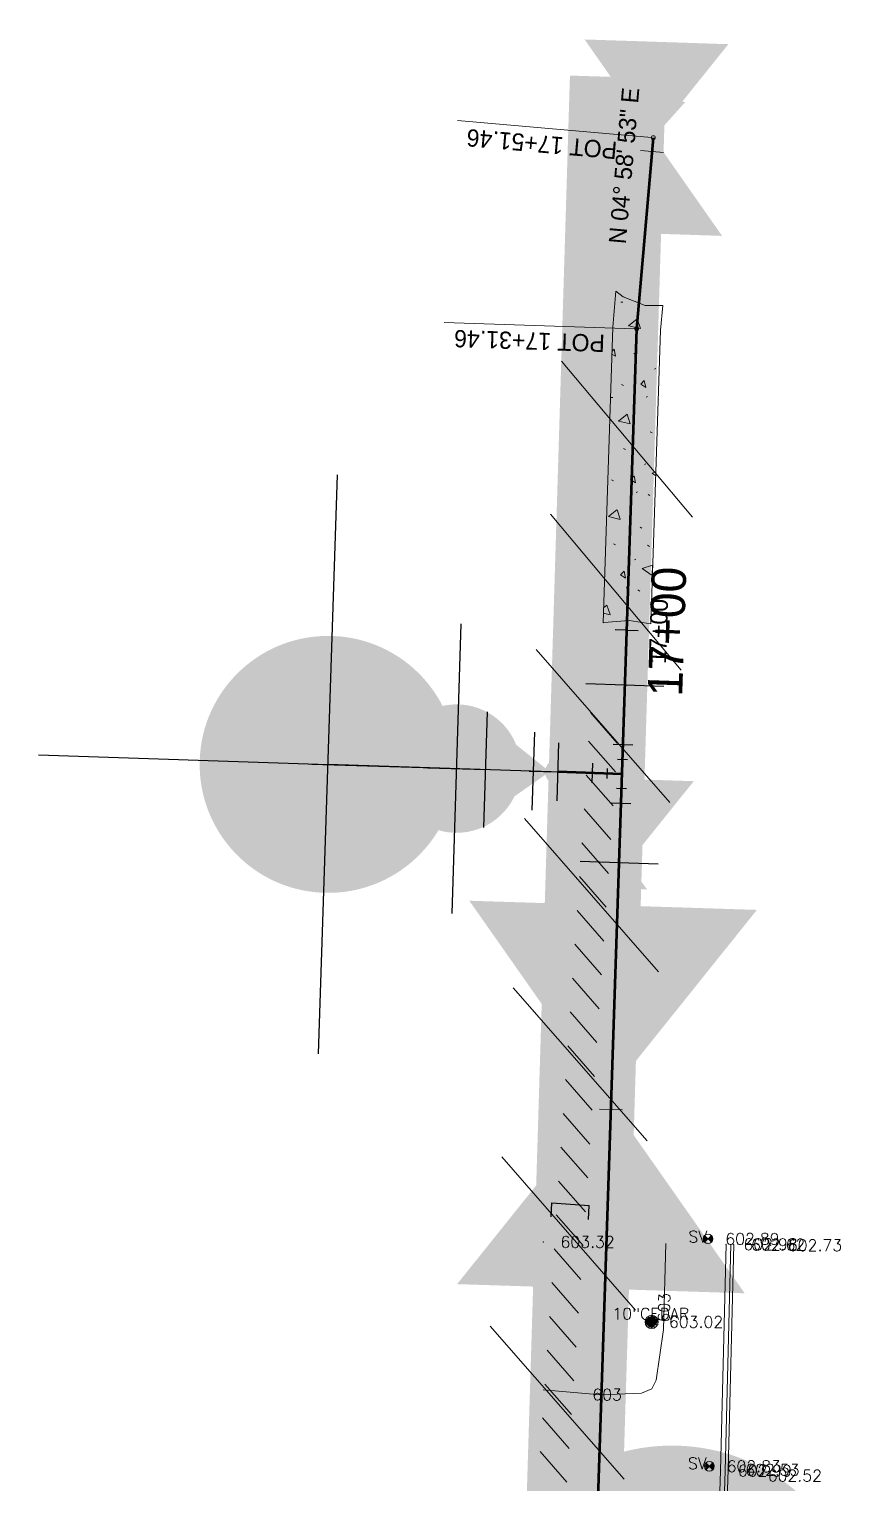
# Model space of a CAD drawing. Extents: x 2536931 to 2538613, y 7112513 to 7131087.
# Drawn here: x 2538225.4 to 2538312.4, y 7124209.5 to 7124361.2 of the extents above; entities that cross this region are included whole.
import ezdxf
from ezdxf.enums import TextEntityAlignment as Align

# ---------------------------------------------------------------- set-up
doc = ezdxf.new("R2010")
doc.units = 0
doc.header["$MEASUREMENT"] = 0
for name, color, linetype, lineweight in [('C-FIRE-HYDT-100SCALE', 7, 'Continuous', 30), ('C-FIRE-HYDT-200SCALE', 3, 'Continuous', 30), ('C-FIRE-HYDT-20SCALE', 30, 'Continuous', 30), ('C-FIRE-HYDT-40SCALE', 1, 'Continuous', 30), ('C-SSWR-MHOL-200SCALE', 6, 'Continuous', 30), ('C-WATR-INST-100SCALE', 7, 'Continuous', 30), ('C-WATR-INST-200SCALE', 3, 'Continuous', 30), ('C-WATR-INST-20SCALE', 30, 'Continuous', 30), ('C-WATR-INST-40SCALE', 1, 'Continuous', 30), ('C-WATR-UGND', 4, 'Continuous', 53), ('C-WATR-UGND-ABANDON-100', 7, 'Continuous', 13), ('C-WATR-UGND-ABANDON-20', 7, 'Continuous', 13), ('CONCRETE REPAIR', 7, 'Continuous', 13), ('D_ALIGN_WL_20_SCALE', 7, 'Continuous', 30), ('D_ALIGN_WL_40_SCALE', 7, 'Continuous', 30), ('D_ALIGN_WL_POT_20_SCALE', 7, 'Continuous', 0), ('distance', 54, 'Continuous', 0), ('PT', 7, 'Continuous', 0), ('PTELEV', 5, 'Continuous', 0), ('V-ROAD-CURB-BACK', 8, 'Continuous', 0), ('V-ROAD-CURB-FACE', 54, 'Continuous', 0), ('V-SITE-VEGE', 8, 'Continuous', 0), ('V-SITE-VEGE-DESC', 8, 'Continuous', 0), ('V-TINN-BRKL', 100, 'Continuous', 0), ('V-TOPO-MINR', 8, 'Continuous', 0), ('V-WATR-LABL', 252, 'Continuous', 0), ('V-WATR-STRC', 252, 'WATER', 0)]:
    doc.layers.add(name, color=color, linetype=linetype, lineweight=lineweight)
doc.layers.add('C-WATR-UGND-OLD', color=56, linetype='Continuous', lineweight=53, plot=False)
doc.styles.add('PTXT', font='romans.shx')
doc.styles.add('ROMANS', font='romans.shx')
doc.styles.add('Style-BRIDGE', font='BRIDGE.shx')
doc.styles.add('Style-romans', font='romans.shx')
doc.linetypes.add('WATER', pattern='A,0.7000000000000001,-0.07,["W",Style-romans,S=0.1,R=0,X=-0.051,Y=-0.051],-0.07', length=0.8400000000000001)

# ---------------------------------------------------------------- blocks, each defined once
blk = doc.blocks.new('SV')
at = {"linetype": 'Continuous'}
h = blk.add_hatch(color=256, dxfattribs=at)
h.paths.add_polyline_path([(-0.01579898223280907, -0.01226344797760248), (-0.003535533789545298, 0), (-0.01579898223280907, 0.01226344797760248, 0.3425641599221259)])
h.paths.add_polyline_path([(0.01579898223280907, -0.01226344797760248, 0.3425641599221258), (0.01579898223280907, 0.01226344797760248), (0.003535533789545298, 0)])
for p, q in [((-0.01767766941338778, 0.01767766941338778), (0.01767766941338778, -0.01767766941338778)), ((0.01767766941338778, 0.01767766941338778), (-0.01767766941338778, -0.01767766941338778)), ((-0.01579898223280907, 0.01226344797760248), (-0.003535533789545298, 0)), ((-0.003535533789545298, 0), (-0.01579898223280907, -0.01226344797760248)), ((0.01579898223280907, 0.01226344797760248), (0.003535533789545298, 0)), ((0.003535533789545298, 0), (0.01579898223280907, -0.01226344797760248))]:
    blk.add_line(p, q, dxfattribs=at)
blk.add_circle((0, 0), 0.025, dxfattribs=at)
for start, end in [(142.1807558106366, 217.8192441893634), (322.1807558106366, 37.81924418936336)]:
    blk.add_arc((0, 0), 0.02, start, end, dxfattribs=at)
blk = doc.blocks.new('TREE')
at = {"linetype": 'Continuous', "flags": 128}
blk.add_lwpolyline([(0.03453942202031612, 0, 0.9999999999999999), (-0.03453942202031612, -2.114859783171583e-18, 0.9999999999999999), (0.03453942202031612, 2.114859783171583e-18)], format="xyb", dxfattribs=at)
for points in [[(0.03453942202031612, 0.004934202879667282), (-0.03453942202031612, 0.004934202879667282)], [(-0.03453942202031612, 0), (0.03453942202031612, 0)], [(-0.02960521867498755, 0.01480260957032442), (0.02960521867498755, 0.01480260957032442)], [(0.02960521867498755, 0.009868406690657139), (-0.02960521867498755, 0.009868406690657139)], [(-0.02960521867498755, 0.009868406690657139), (0.02467101579532027, 0.009868406690657139)], [(-0.02960521867498755, 0.004934202879667282), (0.02467101579532027, 0.004934202879667282)], [(0.02467101579532027, 0.02467101532965899), (-0.02467101579532027, 0.02467101532965899)], [(-0.0197368124499917, 0.0197368124499917), (0.0197368124499917, 0.0197368124499917)], [(0.01480260957032442, 0.0197368124499917), (-0.0197368124499917, 0.0197368124499917)], [(0.009868406224995852, 0.02467101532965899), (-0.009868406224995852, 0.02467101532965899)], [(-0.004934203345328569, 0.02960521914064884), (0.009868406224995852, 0.02960521914064884)], [(-0.02960521867498755, -0.004934202879667282), (0.02960521867498755, -0.004934202879667282)], [(-0.02960521867498755, -0.004934202879667282), (0.02960521867498755, -0.004934202879667282)], [(-0.02960521867498755, -0.009868406690657139), (0.02467101579532027, -0.009868406690657139)], [(0.0197368124499917, -0.01480260957032442), (-0.02467101579532027, -0.01480260957032442)], [(0.02960521867498755, -0.01480260957032442), (-0.02467101579532027, -0.01480260957032442)], [(0.01480260957032442, -0.0197368124499917), (-0.0197368124499917, -0.0197368124499917)], [(-0.01480260957032442, -0.02467101532965899), (0.01480260957032442, -0.02467101532965899)], [(-0.009868406224995852, -0.02467101532965899), (0.004934203345328569, -0.02467101532965899)], [(-0.004934203345328569, -0.02960521914064884), (0.004934203345328569, -0.02960521914064884)]]:
    blk.add_lwpolyline(points, dxfattribs=at)
blk = doc.blocks.new('WVP40SC_3')
at = {"layer": 'C-WATR-UGND-OLD', "extrusion": (0, 0, -1)}
blk.add_solid([(3.99999999802094, -3), (3.999999998137355, 3), (2.328306436538696e-10, 0)], dxfattribs=at)
at = {"layer": 'C-WATR-UGND-OLD'}
blk.add_solid([(-2.328306436538696e-10, 0), (3.999999998952262, -3.000000001862645), (3.999999997671694, 2.999999998137355)], dxfattribs=at)
blk = doc.blocks.new('WVP40SC_1')
at = {"layer": 'C-WATR-INST-20SCALE', "extrusion": (0, 0, -1)}
blk.add_solid([(3.999999998137355, -3.000000000465661), (4, 2.999999999534339), (0, 2.328306436538696e-10)], dxfattribs=at)
at = {"layer": 'C-WATR-INST-20SCALE'}
blk.add_solid([(0, 2.328306436538696e-10), (4, -3.000000000698492), (4, 2.999999999534339)], dxfattribs=at)
blk = doc.blocks.new('FHP40SC_1')
at = {"layer": 'C-FIRE-HYDT-20SCALE'}
h = blk.add_hatch(color=256, dxfattribs=at)
edge = h.paths.add_edge_path()
edge.add_arc((1.819804310798645e-05, 5.067145684733987e-05), 2.679330379298014, 0.0001726637961494825, 360.0001726637961)
for p, q in [((-1.862645149230957e-09, 6.039663467381615), (3.725290298461914e-09, -1.80443748831749e-09)), ((-6.039663473144174, -1.33877620100975e-09), (6.039663473144174, -1.629814505577087e-09))]:
    blk.add_line(p, q, dxfattribs=at)
blk = doc.blocks.new('TP20SC')
at = {"layer": 'C-WATR-INST-20SCALE'}
for p, q in [((-0.5142857143655419, 1.542857152177021), (0.5142857199534774, 1.542857146530878)), ((-4.656612873077393e-09, 1.542857145890594), (0, -2.328306436538696e-10)), ((-1.542857157997787, -0.5142857162863947), (-1.542857145890594, 0.5142857164610177)), ((-1.542857144027948, 1.746229827404022e-10), (0, -2.328306436538696e-10)), ((1.542857144959271, 4.074536263942719e-10), (0, -2.328306436538696e-10)), ((1.542857143096626, 0.5142857166938484), (1.54285713005811, -0.5142857170430943))]:
    blk.add_line(p, q, dxfattribs=at)
blk = doc.blocks.new('FHP40SC_3')
at = {"layer": 'C-FIRE-HYDT-200SCALE'}
h = blk.add_hatch(color=256, dxfattribs=at)
edge = h.paths.add_edge_path()
edge.add_arc((1.819711178541183e-05, 5.067230085842311e-05), 2.679330379298015, 0.0001726637961511146, 360.0001726637961)
for p, q in [((-9.313225746154785e-10, 6.039663468422077), (2.095475792884827e-09, -9.89530235528946e-10)), ((-6.039663471514359, -2.255546860396862e-10), (6.039663469651714, 2.91038304567337e-11))]:
    blk.add_line(p, q, dxfattribs=at)
blk = doc.blocks.new('FHP40SC_2')
at = {"layer": 'C-FIRE-HYDT-200SCALE'}
h = blk.add_hatch(color=256, dxfattribs=at)
edge = h.paths.add_edge_path()
edge.add_arc((1.819699537009001e-05, 5.06722426507622e-05), 2.679330379298015, 0.0001726637961548984, 360.0001726637961)
for p, q in [((-1.164153218269348e-09, 6.039663468342042), (1.862645149230957e-09, -1.06228981167078e-09)), ((-6.039663471630774, -3.201421350240707e-10), (6.039663469418883, -2.91038304567337e-11))]:
    blk.add_line(p, q, dxfattribs=at)
blk = doc.blocks.new('*U112')
at = {"layer": 'C-WATR-INST-200SCALE'}
for p, q in [((6.729864353663288, 9.234907546080649), (-1.408819557051174, 9.307300826534629)), ((2.660522398189642, 9.271104185841978), (2.495589022058994, -9.27123252954334)), ((-6.656915796687827, 4.151768045499921), (-6.729309506015852, -3.9869638774544)), ((6.564930977416225, -9.307429171167314), (-1.573752933298238, -9.235035887919366))]:
    blk.add_line(p, q, dxfattribs=at)
blk = doc.blocks.new('*U111')
at = {"layer": 'C-WATR-INST-200SCALE'}
blk.add_line((-28.24628989980556, 0.8995031276717782), (2.400548763107508, -0.0002647554501891136), dxfattribs=at)
at = {"layer": 'C-FIRE-HYDT-200SCALE', "xscale": 5, "yscale": 5, "zscale": 5.000000000000001, "rotation": 268.3181426825738}
blk.add_blockref('FHP40SC_2', (2.400548763340339, -0.0002647619694471359), dxfattribs=at)
at = {"layer": 'C-WATR-INST-200SCALE', "rotation": 178.827949876491}
blk.add_blockref('*U112', (-25.668774881633, 0.8467055968940258), dxfattribs=at)
blk = doc.blocks.new('FHP40SC')
at = {"layer": 'C-FIRE-HYDT-40SCALE'}
h = blk.add_hatch(color=256, dxfattribs=at)
edge = h.paths.add_edge_path()
edge.add_arc((1.819618046283722e-05, 5.067160236649215e-05), 2.679330379298014, 0.0001726637961494825, 360.0001726637961)
for p, q in [((-1.862645149230957e-09, 6.039663467556238), (2.793967723846436e-09, -1.57160684466362e-09)), ((-6.039663473144174, -1.222360879182816e-09), (6.039663471281528, -1.455191522836685e-09))]:
    blk.add_line(p, q, dxfattribs=at)
blk = doc.blocks.new('WVP40SC')
at = {"layer": 'C-WATR-INST-40SCALE', "extrusion": (0, 0, -1)}
blk.add_solid([(3.999999997206032, -2.999999999534339), (3.999999998137355, 3.000000000465661), (0, 0)], dxfattribs=at)
at = {"layer": 'C-WATR-INST-40SCALE'}
blk.add_solid([(0, 0), (4, -3), (3.999999998137355, 3)], dxfattribs=at)
blk = doc.blocks.new('TP20SC_1')
at = {"layer": 'C-WATR-INST-40SCALE'}
for p, q in [((-0.5142857125028968, 1.542857152177021), (0.5142857213504612, 1.542857146589085)), ((-3.725290298461914e-09, 1.542857145948801), (4.656612873077393e-10, -2.037268131971359e-10)), ((-1.542857157532126, -0.5142857162572909), (-1.542857145424932, 0.514285716577433)), ((-1.542857142630965, 1.746229827404022e-10), (4.656612873077393e-10, -2.037268131971359e-10)), ((1.542857144959271, 4.365574568510056e-10), (4.656612873077393e-10, -2.037268131971359e-10)), ((1.542857143096626, 0.5142857167229522), (1.542857130523771, -0.5142857169848867))]:
    blk.add_line(p, q, dxfattribs=at)
blk = doc.blocks.new('WVP40SC_2')
at = {"layer": 'C-WATR-INST-200SCALE', "extrusion": (0, 0, -1)}
blk.add_solid([(3.999999997322448, -2.999999999708962), (3.99999999802094, 3.000000000116415), (-1.164153218269348e-10, -1.164153218269348e-10)], dxfattribs=at)
at = {"layer": 'C-WATR-INST-200SCALE'}
blk.add_solid([(1.164153218269348e-10, -1.164153218269348e-10), (4, -3), (3.999999998486601, 3.000000000116415)], dxfattribs=at)

msp = doc.modelspace()

# ---------------------------------------------------------------- hatches: boundary and pattern name
at = {"layer": 'C-SSWR-MHOL-200SCALE'}
h = msp.add_hatch(color=256, dxfattribs=at)
edge = h.paths.add_edge_path()
edge.add_arc((2538292.389982071, 7124193.526312207), 20, 87.51717387362392, 447.5171738736239)
at = {"layer": 'CONCRETE REPAIR', "linetype": 'Continuous', "lineweight": 0}
h = msp.add_hatch(dxfattribs=at)
h.set_pattern_fill('CONCR2', color=256, style=0)
h.set_pattern_definition([(148.1541499391749, (2538268.199237964, 7124329.018624597), (17.22384412577264, -11.87581347870903), [0.6155599584930781, -91.24487212770222]), (47.03305090066039, (2538267.676337795, 7124329.343416031), (-51.99226002892391, -54.83979712441742), [0.5530492494665268, -137.0635884912605]), (-79.00383477771237, (2538268.053283093, 7124329.748108154), (-1.050899966410858, -9.944627155434116), [0.7439415867128298, -30.63158929425395]), (166.2205010284509, (2538270.800128709, 7124331.901761748), (62.91070435623141, -16.70377928689631), [1.280899122686873, -72.90219892531864]), (38.01890523912854, (2538269.556094417, 7124332.206853935), (-10.18827201250261, -8.97903399379666), [1.145481644332329, -113.9124993177135]), (-71.3577101376238, (2538270.458513526, 7124332.912380654), (8.086472079680894, -10.91022031707157), [1.044811367710422, -20.96482147935225]), (145.4137977886821, (2538264.984583224, 7124327.009829382), (8.086472079680894, -10.91022031707157), [1.280946622619382, -19.64023289121301]), (17.49300053813143, (2538263.930014338, 7124327.736952973), (-28.46301610468612, -7.047847670521747), [1.131261174213902, -48.97461125170539]), (-91.2575455708178, (2538265.008958845, 7124328.076997964), (-1.371627618016826, -100.4118647159786), [1.045274116904012, -109.3378040158537]), (27.11250300721875, (2538266.408140078, 7124332.66378536), (-29.51391607109698, -16.99247482595587), [0.1601003591501281, -54.70882027505316]), (150.4422961125875, (2538264.748863962, 7124335.339223342), (26.3612161718644, -12.84140664034649), [0.218908656749796, -49.8869637691695]), (150.4422961125875, (2538273.061100993, 7124330.978292667), (26.3612161718644, -12.84140664034649), [0.218680274601986, -49.88719215131731]), (150.4422961125875, (2538270.288051435, 7124329.239836107), (26.3612161718644, -12.84140664034649), [0.218908656749796, -49.8869637691695]), (0.1789672717146855, (2538268.761945271, 7124334.671792889), (9.137372046091752, -0.9655931616374563), [0.2009853850408034, -92.22408592274884]), (150.4422961125875, (2538264.703606161, 7124330.053209322), (26.3612161718644, -12.84140664034649), [0.218680274601986, -49.88719215131731]), (150.4422961125875, (2538269.028241827, 7124325.979928459), (26.3612161718644, -12.84140664034649), [0.218807135395535, -49.88706529052376]), (148.1541499391749, (2538271.350984649, 7124325.778968652), (17.22384412577264, -11.87581347870903), [0.6156681330067361, -91.24476395318857]), (47.03305090066039, (2538270.827992589, 7124326.103817163), (-51.99226002892391, -54.83979712441742), [0.5532699658746363, -137.0633677748524]), (-79.00383477771237, (2538271.205088323, 7124326.508670795), (-1.050899966410858, -9.944627155434116), [0.7441444448872616, -30.63138643607952]), (148.1541499391749, (2538267.227158463, 7124334.921214749), (17.22384412577264, -11.87581347870903), [0.6155599584930781, -91.24487212770222]), (47.03305090066039, (2538266.704258293, 7124335.246006183), (-51.99226002892391, -54.83979712441742), [0.5530492494665264, -137.0635884912605]), (-79.00383477771237, (2538267.081203592, 7124335.650698306), (-1.050899966410858, -9.944627155434116), [0.7439415867128306, -30.63158929425395]), (27.11250300721875, (2538272.274012935, 7124327.664659218), (-29.51391607109698, -16.99247482595587), [0.1601003591501281, -54.70882027505316]), (28.19183508938191, (2538272.448769832, 7124334.694721471), (-29.51391607109698, -16.99247482595587), [0.1602390791910638, -88.73932242703911])])
h.paths.add_polyline_path([(2538291.201603329, 7124329.828592637), (2538291.426599308, 7124332.409946874), (2538289.577085151, 7124332.413617578), (2538287.295810441, 7124333.298505067), (2538286.53753034, 7124333.900139125), (2538286.208743538, 7124330.128004156), (2538285.196279335, 7124299.318411377), (2538285.288286218, 7124299.34771836), (2538287.934898349, 7124299.547323201), (2538290.195727476, 7124299.219485351)])

# ---------------------------------------------------------------- linework, layer by layer
at = {"layer": 'C-WATR-INST-20SCALE'}
for p, q in [((2538279.776672843, 7124237.367256447), (2538279.875620011, 7124238.831375027)), ((2538279.875620011, 7124238.831375027), (2538283.764308059, 7124238.568572084)), ((2538283.665360891, 7124237.104453504), (2538283.764308059, 7124238.568572084))]:
    msp.add_line(p, q, dxfattribs=at)
at = {"layer": 'C-WATR-UGND'}
for p, q in [((2538288.705173434, 7124329.978298397), (2538290.441828904, 7124349.902756426)), ((2538264.8452968, 7123603.9150159), (2538288.705173434, 7124329.978298396)), ((2538287.179386671, 7124283.548143729), (2538280.497006906, 7124283.767739972))]:
    msp.add_line(p, q, dxfattribs=at)
at = {"layer": 'C-WATR-UGND-ABANDON-100'}
for p, q in [((2538280.881562943, 7124326.591789699), (2538294.522414873, 7124310.34595458)), ((2538279.711392354, 7124310.634918036), (2538293.352244285, 7124294.389082916)), ((2538278.211850379, 7124296.541252299), (2538292.16629915, 7124280.563975945)), ((2538277.019887797, 7124278.903814133), (2538290.974336568, 7124262.926537783)), ((2538275.827925213, 7124261.266375964), (2538289.782373984, 7124245.289099609)), ((2538274.635962632, 7124243.628937788), (2538288.590411399, 7124227.651661446)), ((2538273.444000049, 7124225.99149962), (2538287.39844882, 7124210.014223274))]:
    msp.add_line(p, q, dxfattribs=at)
at = {"layer": 'C-WATR-UGND-ABANDON-20', "linetype": 'Continuous'}
for p, q in [((2538283.899212535, 7124289.958941717), (2538286.688065776, 7124286.761708913)), ((2538283.694994506, 7124286.965484649), (2538286.483847748, 7124283.768251846)), ((2538283.454354542, 7124283.438149619), (2538286.243207783, 7124280.240916816)), ((2538283.213714577, 7124279.910814592), (2538286.002567818, 7124276.713581788)), ((2538282.973074612, 7124276.383479562), (2538285.761927853, 7124273.186246757)), ((2538282.732434647, 7124272.856144533), (2538285.521287887, 7124269.65891173)), ((2538282.491794682, 7124269.328809504), (2538285.280647923, 7124266.131576701)), ((2538282.251154717, 7124265.801474475), (2538285.040007958, 7124262.604241672)), ((2538282.010514752, 7124262.274139445), (2538284.799367994, 7124259.076906642)), ((2538281.769874787, 7124258.746804416), (2538284.558728029, 7124255.549571613)), ((2538281.529234822, 7124255.219469387), (2538284.318088064, 7124252.022236585)), ((2538281.288594857, 7124251.692134358), (2538284.077448099, 7124248.494901554)), ((2538281.047954892, 7124248.164799329), (2538283.836808133, 7124244.967566526)), ((2538280.807314928, 7124244.637464299), (2538283.596168169, 7124241.440231497)), ((2538280.566674963, 7124241.110129271), (2538283.355528204, 7124237.912896468)), ((2538280.326034998, 7124237.582794243), (2538283.114888239, 7124234.385561438)), ((2538280.085395033, 7124234.055459213), (2538282.874248274, 7124230.858226409)), ((2538279.844755068, 7124230.528124184), (2538282.63360831, 7124227.33089138)), ((2538279.604115103, 7124227.000789154), (2538282.392968345, 7124223.80355635)), ((2538279.363475138, 7124223.473454125), (2538282.152328379, 7124220.276221322)), ((2538279.122835173, 7124219.946119095), (2538281.911688414, 7124216.748886293)), ((2538278.882195209, 7124216.418784066), (2538281.67104845, 7124213.221551264)), ((2538278.641555244, 7124212.891449039), (2538281.430408485, 7124209.694216235))]:
    msp.add_line(p, q, dxfattribs=at)
at = {"layer": 'CONCRETE REPAIR', "linetype": 'Continuous', "flags": 128}
msp.add_lwpolyline([(2538291.201603329, 7124329.828592637), (2538290.195727475, 7124299.219485352), (2538287.934898349, 7124299.547323201), (2538285.288286218, 7124299.34771836), (2538285.196279335, 7124299.318411378), (2538286.208743538, 7124330.128004156), (2538286.53753034, 7124333.900139125), (2538287.295810441, 7124333.298505067), (2538289.577085151, 7124332.413617579), (2538291.426599309, 7124332.409946874)], close=True, dxfattribs=at)
at = {"layer": 'D_ALIGN_WL_20_SCALE', "color": 32, "linetype": 'Continuous', "lineweight": 13}
for p, q in [((2538290.315468262, 7124348.453034841), (2538289.12000078, 7124348.557234164)), ((2538290.315468183, 7124348.453034849), (2538291.510935666, 7124348.34883553)), ((2538287.672050436, 7124298.540050958), (2538286.472697858, 7124298.57946406)), ((2538287.672050436, 7124298.540050958), (2538288.871403014, 7124298.500637859)), ((2538286.029837886, 7124248.567026856), (2538284.830485308, 7124248.606439957)), ((2538286.029837965, 7124248.567026854), (2538287.229190543, 7124248.527613754))]:
    msp.add_line(p, q, dxfattribs=at)
at = {"layer": 'D_ALIGN_WL_40_SCALE', "color": 32, "linetype": 'Continuous'}
for q in [(2538286.472697858, 7124298.579464061), (2538288.871403014, 7124298.50063786)]:
    msp.add_line((2538287.672050436, 7124298.540050959), q, dxfattribs=at)
at = {"layer": 'D_ALIGN_WL_POT_20_SCALE', "color": 32, "linetype": 'Continuous', "lineweight": 13}
for p, q in [((2538290.242584299, 7124349.920122976), (2538270.011759848, 7124351.683481885)), ((2538288.505281383, 7124329.984867271), (2538268.618552445, 7124330.638384551))]:
    msp.add_line(p, q, dxfattribs=at)
for centre in [(2538290.44182888, 7124349.902756422), (2538288.70517348, 7124329.978298422)]:
    msp.add_circle(centre, 0.2, dxfattribs=at)
at = {"layer": 'distance', "color": 7, "linetype": 'Continuous', "lineweight": 0, "const_width": 10}
msp.add_lwpolyline([(2538265.555504461, 7123582.057032051), (2538275.117717591, 7123973.900819766), (2538286.746212027, 7124356.224429212)], dxfattribs=at)
at = {"layer": 'PT'}
for p in [(2538278.96, 7124234.753, 603.3229999998584), (2538296.146, 7124235.077, 602.8899999996647), (2538298.034, 7124234.502, 602.9769999999553), (2538298.826, 7124234.474, 602.6239999998361), (2538302.663, 7124234.414, 602.7279999996535), (2538290.265, 7124226.416, 603.0200000000186), (2538296.284, 7124211.362, 602.8289999999106), (2538297.445, 7124210.902, 602.9890000000596), (2538298.229, 7124210.996, 602.530999999959), (2538300.57, 7124210.382, 602.523999999743)]:
    msp.add_point(p, dxfattribs=at)
at = {"layer": 'V-ROAD-CURB-BACK', "flags": 128}
msp.add_lwpolyline([(2538298.034, 7124234.502), (2538297.445, 7124210.902), (2538295.796, 7124159.861)], dxfattribs=at)
at = {"layer": 'V-ROAD-CURB-FACE', "flags": 128}
msp.add_lwpolyline([(2538298.533844352, 7124234.489525071), (2538297.944798545, 7124210.887689714), (2538296.295739263, 7124159.844854743)], dxfattribs=at)
at = {"layer": 'V-TINN-BRKL', "extrusion": (-0.8205754205579203, 0.0207700360815303, 0.5711607346249953), "elevation": -1934549.972304787, "flags": 128}
msp.add_lwpolyline([(-7186181.127312822, 1346845.099699774), (-7186157.519965421, 1346845.114318976), (-7186106.453582523, 1346844.489348092)], dxfattribs=at)
at = {"layer": 'V-TINN-BRKL', "extrusion": (-0.5752049762951414, 0.01138639897555696, 0.8179300612911077), "elevation": -1378429.835637678, "flags": 128}
msp.add_lwpolyline([(-7173075.782457654, 1960763.407732338), (-7173052.297240787, 1960763.246082512), (-7173001.301183339, 1960762.376997429)], dxfattribs=at)
at = {"layer": 'V-TOPO-MINR', "elevation": 603, "flags": 128}
msp.add_lwpolyline([(2538291.740657363, 7124234.584815823), (2538291.501279097, 7124225.622016889), (2538290.723050432, 7124220.354238216), (2538290.287230769, 7124219.458884616), (2538289.205278922, 7124218.980361902), (2538284.976696953, 7124218.811687035), (2538278.962963302, 7124219.326638531)], dxfattribs=at)

# ---------------------------------------------------------------- block references
at = {"layer": 'C-FIRE-HYDT-100SCALE', "xscale": 2.5, "yscale": 2.5, "zscale": 2.5, "rotation": 88.24047906563075}
msp.add_blockref('FHP40SC_3', (2538269.925057191, 7124284.11521636), dxfattribs=at)
at = {"layer": 'C-FIRE-HYDT-200SCALE', "rotation": 179.7995954387735}
msp.add_blockref('*U111', (2538258.936415758, 7124284.546438751), dxfattribs=at)
at = {"layer": 'C-FIRE-HYDT-20SCALE', "xscale": 0.5000000000000001, "yscale": 0.5000000000000001, "zscale": 0.5000000000000001, "rotation": 88.23423429828078}
msp.add_blockref('FHP40SC_1', (2538280.497006905, 7124283.767739975), dxfattribs=at)
at = {"layer": 'C-FIRE-HYDT-40SCALE', "rotation": 88.23973694600112}
msp.add_blockref('FHP40SC', (2538272.96469209, 7124284.008044137), dxfattribs=at)
at = {"layer": 'C-WATR-INST-100SCALE', "xscale": 2.5, "yscale": 2.5, "zscale": 2.5, "rotation": 88.11782440859636}
for p in [(2538290.441828904, 7124349.902756426), (2538286.834522075, 7124273.053808667)]:
    msp.add_blockref('WVP40SC_3', p, dxfattribs=at)
at = {"layer": 'C-WATR-INST-200SCALE', "xscale": 5.000000000000001, "yscale": 5.000000000000001, "zscale": 5.000000000000001, "rotation": 88.17507456812496}
msp.add_blockref('WVP40SC_2', (2538285.610448995, 7124249.870677479), dxfattribs=at)
at = {"layer": 'C-WATR-INST-20SCALE'}
for p, xscale, yscale, zscale, rotation in [((2538290.44182888, 7124349.902756422), 0.5000000000000001, 0.5000000000000001, 0.5000000000000001, 265.519912865986), ((2538283.63845118, 7124283.66481658), 0.4999999999999999, 0.4999999999999999, 0.4999999999999999, 178.1089286907134), ((2538287.015165411, 7124278.550841319), 0.5000000000000001, 0.5000000000000001, 0.5000000000000001, 268.1228463953156)]:
    msp.add_blockref('WVP40SC_1', p, dxfattribs=dict(at, xscale=xscale, yscale=yscale, zscale=zscale, rotation=rotation))
at = {"layer": 'C-WATR-INST-20SCALE', "rotation": 88.11782451637312}
msp.add_blockref('TP20SC', (2538287.179386671, 7124283.548143729), dxfattribs=at)
at = {"layer": 'C-WATR-INST-40SCALE'}
for p, rotation in [((2538290.441828904, 7124349.902756426), 85.01857519854033), ((2538279.640574616, 7124283.79513785), 178.1285069232913), ((2538286.91824201, 7124275.601432852), 88.11782500376775)]:
    msp.add_blockref('WVP40SC', p, dxfattribs=dict(at, rotation=rotation))
at = {"layer": 'C-WATR-INST-40SCALE', "xscale": 2.000000000226626, "yscale": 2.000000000226626, "zscale": 2.000000000226626, "rotation": 88.12284624945246}
msp.add_blockref('TP20SC_1', (2538287.179386671, 7124283.548143729), dxfattribs=at)
at = {"layer": 'V-SITE-VEGE', "xscale": 20, "yscale": 20, "zscale": 20}
msp.add_blockref('TREE', (2538290.265, 7124226.416), dxfattribs=at)
at = {"layer": 'V-WATR-STRC', "xscale": 20, "yscale": 20, "zscale": 20}
for p in [(2538296.146, 7124235.077), (2538296.284, 7124211.362)]:
    msp.add_blockref('SV', p, dxfattribs=at)

# ---------------------------------------------------------------- texts
at = {"layer": 'D_ALIGN_WL_20_SCALE', "color": 32, "linetype": 'Continuous', "lineweight": 13, "style": 'Style-BRIDGE'}
msp.add_text('N 04%%d 58\' 53" E', height=1.8, rotation=85.01857538913072, dxfattribs=at).set_placement((2538288.279276202, 7124346.899893043), align=Align.CENTER)
msp.add_text('17+00', height=1.8, rotation=88.11782460012347, dxfattribs=at).set_placement((2538290.070755593, 7124298.461224759), align=Align.TOP_CENTER)
at = {"layer": 'D_ALIGN_WL_40_SCALE', "color": 32, "linetype": 'Continuous', "style": 'Style-BRIDGE'}
msp.add_text('17+00', height=3.600000000000001, rotation=88.11782460012347, dxfattribs=at).set_placement((2538290.070755593, 7124298.46122476), align=Align.TOP_CENTER)
at = {"layer": 'D_ALIGN_WL_POT_20_SCALE', "color": 32, "linetype": 'Continuous', "lineweight": 13, "style": 'Style-BRIDGE'}
for s, rotation, p in [('POT 17+51.46', 175.0185753891307, (2538278.740394156, 7124348.336869134)), ('POT 17+31.46', 178.1178246001234, (2538277.503989333, 7124327.803263213))]:
    msp.add_text(s, height=1.8, rotation=rotation, dxfattribs=at).set_placement(p, align=Align.TOP_CENTER)
at = {"layer": 'PTELEV', "style": 'PTXT'}
for s, p in [('603.32', (2538280.759999998, 7124234.152999997, 603.3229999998584)), ('602.89', (2538297.945999999, 7124234.476999998, 602.8899999996647)), ('602.98', (2538299.833999999, 7124233.902000003, 602.9769999999553)), ('602.62', (2538300.625999998, 7124233.873999998, 602.6239999998361)), ('602.73', (2538304.463, 7124233.814000003, 602.7279999996535)), ('603.02', (2538292.064999999, 7124225.816000007, 603.0200000000186)), ('602.83', (2538298.083999999, 7124210.762000002, 602.8289999999106)), ('602.99', (2538299.244999999, 7124210.302000001, 602.9890000000596)), ('602.53', (2538300.028999999, 7124210.395999998, 602.530999999959)), ('602.52', (2538302.370000003, 7124209.781999998, 602.523999999743))]:
    msp.add_text(s, height=1.2, dxfattribs=at).set_placement(p)
at = {"layer": 'V-SITE-VEGE-DESC', "insert": (2538286.169084547, 7124227.87085498), "char_height": 1.2, "attachment_point": 1, "style": 'ROMANS'}
msp.add_mtext('10"CEDAR ', dxfattribs=at)
at = {"layer": 'V-TOPO-MINR', "char_height": 1.2, "attachment_point": 5, "style": 'ROMANS'}
for insert, rotation in [((2538291.562195024, 7124227.902830476), 88.14567460014734), ((2538285.624808805, 7124218.837539717), 359.61998599962175)]:
    msp.add_mtext('603', dxfattribs=dict(at, insert=insert, rotation=rotation))
at = {"layer": 'V-WATR-LABL', "char_height": 1.2, "attachment_point": 1, "style": 'ROMANS'}
for insert in [(2538294.099980635, 7124235.91065248), (2538294.056311111, 7124212.268511175)]:
    msp.add_mtext('SV', dxfattribs=dict(at, insert=insert))

doc.saveas('drawing.dxf')
